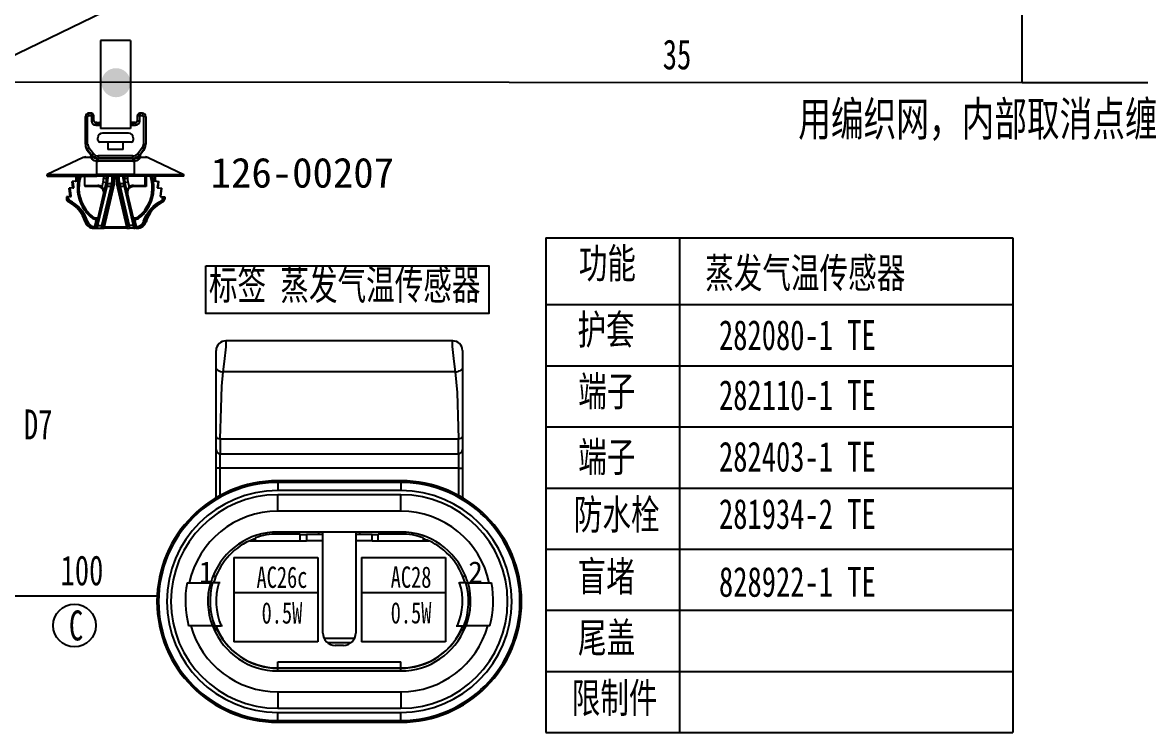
# Model space of a CAD drawing. Header units: millimetres. Extents: x 1543 to 5748, y 1576 to 2417.
# Drawn here: x 4269.2 to 4399.9, y 1934.8 to 2017.8 of the extents above; entities that cross this region are included whole.
import ezdxf

# ---------------------------------------------------------------- set-up
doc = ezdxf.new("R2010")
doc.units = ezdxf.units.MM
doc.layers.get('0').update_dxf_attribs({"lineweight": 25})
doc.layers.add('11文本层', color=255, linetype='Continuous')
for name, color, linetype, lineweight in [('1轮廓实线层', 7, 'Continuous', 50), ('2细线层', 1, 'Continuous', 25), ('6文字层', 3, 'Continuous', 25), ('_0', 7, 'Continuous', 25), ('_1轮廓实线层', 7, 'Continuous', 40), ('基本型', 7, 'Continuous', 18)]:
    doc.layers.add(name, color=color, linetype=linetype, lineweight=lineweight)
doc.styles.get("Standard").update_dxf_attribs({"font": ''})
doc.styles.add('仿宋体', font='', dxfattribs={"width": 0.7, "height": 3.5})
doc.styles.add('仿宋体GB2312', font='', dxfattribs={"width": 0.7})
doc.styles.add('标准', font='fangsong.ttf', dxfattribs={"width": 0.7, "height": 3.5})
doc.styles.get('Standard').set_extended_font_data('SimSun')
doc.styles.get('仿宋体').set_extended_font_data('SimSun')
doc.styles.get('仿宋体GB2312').set_extended_font_data('SimSun')

msp = doc.modelspace()

# ---------------------------------------------------------------- hatches: boundary and pattern name
at = {"layer": '_1轮廓实线层', "linetype": 'ByBlock', "lineweight": -2}
h = msp.add_hatch(color=0, dxfattribs=at)
h.dxf.hatch_style = 1
edge = h.paths.add_edge_path()
edge.add_ellipse((4280.14, 2010.79), major_axis=(-1.7, 0), ratio=1, start_angle=0, end_angle=360, ccw=False)

# ---------------------------------------------------------------- linework, layer by layer
for p, q in [((4278.34, 2015.74), (4278.34, 2005.42)), ((4281.84, 2015.74), (4278.34, 2015.74)), ((4281.84, 2015.74), (4281.84, 2005.42)), ((4276.57, 2003.6), (4276.57, 2006.85)), ((4276.57, 2006.85), (4276.82, 2006.85)), ((4276.82, 2003.6), (4276.82, 2006.85)), ((4276.93, 2007.21), (4276.93, 2006.96)), ((4277.26, 2007.21), (4276.93, 2007.21)), ((4276.93, 2006.96), (4277.26, 2006.96)), ((4277.26, 2006.96), (4277.26, 2007.21)), ((4277.26, 2006.96), (4277.26, 2006.34)), ((4277.55, 2006.34), (4277.55, 2006.92)), ((4282.63, 2006.92), (4282.63, 2006.34)), ((4283.24, 2007.21), (4282.92, 2007.21)), ((4282.92, 2007.21), (4282.92, 2006.96)), ((4282.92, 2006.96), (4283.24, 2006.96)), ((4282.92, 2006.34), (4282.92, 2006.96)), ((4283.24, 2007.21), (4283.24, 2006.96)), ((4283.35, 2006.85), (4283.35, 2003.6)), ((4283.61, 2006.85), (4283.35, 2006.85)), ((4283.61, 2006.85), (4283.61, 2003.6)), ((4277.55, 2006.34), (4277.26, 2006.34)), ((4277.77, 2006.12), (4277.77, 2005.83)), ((4277.88, 2006.12), (4277.77, 2006.12)), ((4277.77, 2005.83), (4278.34, 2005.83)), ((4277.88, 2006.12), (4277.88, 2006.12)), ((4277.88, 2006.12), (4277.89, 2006.12)), ((4277.88, 2006.12), (4277.89, 2006.12)), ((4277.89, 2006.12), (4278.2, 2006.12)), ((4278.34, 2005.85), (4278.2, 2006.12)), ((4278.34, 2006.12), (4278.2, 2006.12)), ((4281.84, 2005.42), (4278.34, 2005.42)), ((4281.98, 2006.12), (4281.84, 2006.12)), ((4281.98, 2006.12), (4281.84, 2005.85)), ((4281.84, 2005.83), (4282.41, 2005.83)), ((4282.28, 2006.12), (4281.98, 2006.12)), ((4282.3, 2006.12), (4282.28, 2006.12)), ((4282.28, 2006.12), (4282.3, 2006.12)), ((4282.41, 2006.12), (4282.3, 2006.12)), ((4282.3, 2006.12), (4282.3, 2006.12)), ((4282.41, 2005.83), (4282.41, 2006.12)), ((4282.63, 2006.34), (4282.92, 2006.34)), ((4278.02, 2004.06), (4278.02, 2004.36)), ((4281.61, 2004.9), (4278.57, 2004.9)), ((4282.16, 2004.36), (4282.16, 2004.06)), ((4276.57, 2003.6), (4276.57, 2003.48)), ((4276.57, 2003.6), (4276.82, 2003.6)), ((4276.57, 2003.48), (4276.57, 2003.48)), ((4276.97, 2003.16), (4276.77, 2003)), ((4276.77, 2003), (4277.3, 2002.33)), ((4276.77, 2003), (4276.77, 2002.89)), ((4276.77, 2002.89), (4277.3, 2002.22)), ((4276.77, 2002.89), (4277.3, 2002.22)), ((4276.77, 2002.89), (4276.77, 2002.89)), ((4277.5, 2002.49), (4276.97, 2003.16)), ((4279.19, 2003.84), (4278.24, 2003.84)), ((4279.19, 2003.84), (4279.19, 2002.99)), ((4280.98, 2003.84), (4279.19, 2003.84)), ((4280.98, 2002.99), (4279.19, 2002.99)), ((4280.98, 2002.99), (4280.98, 2003.84)), ((4281.94, 2003.84), (4280.98, 2003.84)), ((4283.2, 2003.16), (4282.68, 2002.49)), ((4282.88, 2002.33), (4283.4, 2003)), ((4283.4, 2002.89), (4282.88, 2002.22)), ((4283.4, 2002.89), (4282.88, 2002.22)), ((4283.4, 2003), (4283.2, 2003.16)), ((4283.35, 2003.6), (4283.61, 2003.6)), ((4283.4, 2002.89), (4283.4, 2003)), ((4283.4, 2002.89), (4283.4, 2002.89)), ((4283.61, 2003.48), (4283.61, 2003.6)), ((4283.61, 2003.48), (4283.61, 2003.48)), ((4276.3, 2002.03), (4272.11, 2000.04)), ((4277.18, 2002.03), (4276.3, 2002.03)), ((4276.61, 2002.1), (4277.09, 2002.1)), ((4277.18, 2002.03), (4277.21, 2002)), ((4277.3, 2002.33), (4277.5, 2002.49)), ((4277.3, 2002.22), (4277.3, 2002.33)), ((4277.3, 2002.22), (4277.3, 2002.22)), ((4277.91, 2000.04), (4277.91, 2001.62)), ((4278.06, 2002.22), (4278.06, 2001.96)), ((4282.12, 2002.22), (4278.06, 2002.22)), ((4278.06, 2001.89), (4278.06, 2001.96)), ((4282.12, 2001.96), (4278.06, 2001.96)), ((4278.06, 2001.61), (4278.06, 2001.89)), ((4282.12, 2001.89), (4278.06, 2001.89)), ((4282.12, 2001.61), (4278.06, 2001.61)), ((4282.12, 2001.96), (4282.12, 2002.22)), ((4282.12, 2001.96), (4282.12, 2001.89)), ((4282.12, 2001.89), (4282.12, 2001.61)), ((4282.26, 2001.62), (4282.26, 2000.04)), ((4282.68, 2002.49), (4282.88, 2002.33)), ((4282.88, 2002.33), (4282.88, 2002.22)), ((4282.88, 2002.22), (4282.88, 2002.22)), ((4282.97, 2002), (4282.99, 2002.03)), ((4283.88, 2002.03), (4282.99, 2002.03)), ((4283.09, 2002.1), (4283.43, 2002.1)), ((4283.43, 2002.1), (4283.57, 2002.1)), ((4283.88, 2002.03), (4288.07, 2000.04)), ((4272.11, 2000.04), (4277.91, 2000.04)), ((4272.11, 1999.85), (4272.11, 2000.04)), ((4277.91, 1999.85), (4277.91, 2000.04)), ((4282.26, 2000.04), (4277.91, 2000.04)), ((4282.26, 1999.85), (4282.26, 2000.04)), ((4282.26, 2000.04), (4288.07, 2000.04)), ((4288.07, 1999.85), (4288.07, 2000.04)), ((4272.11, 1999.85), (4277.91, 1999.85)), ((4275.38, 1999.29), (4275.02, 1999.24)), ((4275.02, 1999.24), (4275.13, 1999.24)), ((4275.11, 1998.51), (4275.02, 1999.24)), ((4275.55, 1999.29), (4275.13, 1999.24)), ((4275.21, 1998.58), (4275.13, 1999.24)), ((4275.38, 1999.29), (4275.48, 1999.29)), ((4275.45, 1999.85), (4275.45, 1999.36)), ((4275.54, 1999.36), (4275.45, 1999.36)), ((4275.55, 1999.29), (4275.48, 1999.29)), ((4275.54, 1999.85), (4275.54, 1999.36)), ((4275.71, 1999.39), (4275.71, 1999.85)), ((4275.71, 1999.38), (4275.71, 1999.39)), ((4275.71, 1999.38), (4275.71, 1999.38)), ((4276.5, 1998.78), (4276.5, 1999.85)), ((4276.5, 1998.78), (4278, 1998.78)), ((4276.5, 1998.78), (4276.5, 1998.64)), ((4277.85, 1994.14), (4278.91, 1998.72)), ((4282.26, 1999.85), (4277.91, 1999.85)), ((4278, 1998.78), (4278, 1998.64)), ((4278.52, 1998.6), (4278.65, 1999.17)), ((4279, 1999.08), (4278.65, 1999.17)), ((4278.7, 1999.57), (4278.7, 1999.85)), ((4279.05, 1999.57), (4278.7, 1999.57)), ((4279.92, 1998.96), (4278.76, 1993.93)), ((4278.91, 1998.72), (4278.99, 1999.05)), ((4278.99, 1999.05), (4279, 1999.08)), ((4278.99, 1999.05), (4279.13, 1999.02)), ((4279, 1999.08), (4279.14, 1999.05)), ((4279.05, 1999.57), (4279.05, 1999.85)), ((4279.05, 1999.57), (4279.2, 1999.57)), ((4279.13, 1999.02), (4279.05, 1998.66)), ((4279.14, 1999.05), (4279.13, 1999.02)), ((4279.13, 1999.02), (4279.64, 1999.02)), ((4279.2, 1999.85), (4279.2, 1999.57)), ((4279.57, 1998.66), (4279.64, 1999.02)), ((4279.64, 1999.02), (4279.64, 1999.03)), ((4279.64, 1999.03), (4279.78, 1999)), ((4279.64, 1999.02), (4279.78, 1998.99)), ((4279.7, 1999.48), (4279.7, 1999.85)), ((4279.7, 1999.48), (4279.84, 1999.48)), ((4279.78, 1998.99), (4279.7, 1998.65)), ((4279.78, 1999), (4279.78, 1998.99)), ((4279.92, 1998.96), (4279.78, 1999)), ((4279.84, 1999.85), (4279.84, 1999.48)), ((4279.98, 1999.48), (4279.84, 1999.48)), ((4279.98, 1999.85), (4279.98, 1999.48)), ((4280.2, 1999.48), (4280.2, 1999.85)), ((4280.34, 1999.48), (4280.2, 1999.48)), ((4280.39, 1999), (4280.25, 1998.96)), ((4281.42, 1993.93), (4280.25, 1998.96)), ((4280.34, 1999.48), (4280.34, 1999.85)), ((4280.34, 1999.48), (4280.48, 1999.48)), ((4280.39, 1999), (4280.53, 1999.03)), ((4280.39, 1998.99), (4280.53, 1999.02)), ((4280.39, 1998.99), (4280.39, 1999)), ((4280.47, 1998.65), (4280.39, 1998.99)), ((4280.48, 1999.85), (4280.48, 1999.48)), ((4280.53, 1999.03), (4280.53, 1999.02)), ((4280.53, 1999.02), (4281.05, 1999.02)), ((4280.53, 1999.02), (4280.61, 1998.66)), ((4280.98, 1999.57), (4280.98, 1999.85)), ((4280.98, 1999.57), (4281.12, 1999.57)), ((4281.04, 1999.05), (4281.18, 1999.08)), ((4281.05, 1999.02), (4281.04, 1999.05)), ((4281.05, 1999.02), (4281.19, 1999.05)), ((4281.12, 1998.66), (4281.05, 1999.02)), ((4281.12, 1999.85), (4281.12, 1999.57)), ((4281.48, 1999.57), (4281.12, 1999.57)), ((4281.53, 1999.17), (4281.18, 1999.08)), ((4281.18, 1999.08), (4281.19, 1999.05)), ((4281.19, 1999.05), (4281.26, 1998.72)), ((4281.26, 1998.72), (4282.33, 1994.14)), ((4281.48, 1999.85), (4281.48, 1999.57)), ((4281.53, 1999.17), (4281.66, 1998.6)), ((4282.18, 1998.78), (4283.54, 1998.78)), ((4282.18, 1998.78), (4282.18, 1998.64)), ((4288.07, 1999.85), (4282.26, 1999.85)), ((4283.54, 1998.78), (4283.54, 1999.85)), ((4283.68, 1998.64), (4283.54, 1998.78)), ((4283.68, 1999.85), (4283.68, 1998.64)), ((4284.61, 1999.85), (4284.61, 1999.3)), ((4284.61, 1999.3), (4285.05, 1999.24)), ((4284.61, 1999.3), (4284.73, 1999.3)), ((4284.73, 1999.85), (4284.73, 1999.3)), ((4284.73, 1999.3), (4285.16, 1999.24)), ((4285.05, 1999.24), (4284.96, 1998.51)), ((4285.05, 1999.24), (4285.16, 1999.24)), ((4285.07, 1998.51), (4285.16, 1999.24)), ((4274.78, 1997.5), (4274.34, 1997.44)), ((4274.42, 1997.44), (4274.34, 1997.44)), ((4274.34, 1997.44), (4274.34, 1997.19)), ((4274.42, 1997.44), (4274.42, 1997.19)), ((4274.89, 1997.5), (4274.59, 1997.46)), ((4274.59, 1997.19), (4274.59, 1997.46)), ((4275.11, 1998.51), (4274.67, 1998.46)), ((4274.67, 1998.46), (4274.77, 1998.46)), ((4274.78, 1997.5), (4274.67, 1998.46)), ((4275.22, 1998.51), (4274.77, 1998.46)), ((4274.88, 1997.57), (4274.77, 1998.46)), ((4274.78, 1997.5), (4274.89, 1997.5)), ((4274.89, 1997.5), (4274.88, 1997.57)), ((4275.11, 1998.51), (4275.22, 1998.51)), ((4275.22, 1998.51), (4275.21, 1998.58)), ((4278, 1998.64), (4276.5, 1998.64)), ((4279.05, 1998.66), (4277.99, 1994.08)), ((4278.52, 1998.6), (4278.43, 1998.49)), ((4278.5, 1994.08), (4279.57, 1998.66)), ((4279.7, 1998.65), (4278.64, 1994.07)), ((4278.7, 1997.82), (4278.69, 1997.76)), ((4279.57, 1998.66), (4279.05, 1998.66)), ((4281.53, 1994.07), (4280.47, 1998.65)), ((4281.12, 1998.66), (4280.61, 1998.66)), ((4280.61, 1998.66), (4281.67, 1994.08)), ((4282.19, 1994.08), (4281.12, 1998.66)), ((4281.48, 1997.77), (4281.47, 1997.82)), ((4281.66, 1998.6), (4281.74, 1998.49)), ((4283.68, 1998.64), (4282.18, 1998.64)), ((4284.98, 1998.51), (4284.96, 1998.51)), ((4285.07, 1998.51), (4284.96, 1998.51)), ((4284.98, 1998.51), (4285.41, 1998.46)), ((4285.07, 1998.51), (4285.51, 1998.46)), ((4285.41, 1998.46), (4285.29, 1997.5)), ((4285.31, 1997.49), (4285.29, 1997.5)), ((4285.39, 1997.5), (4285.29, 1997.5)), ((4285.31, 1997.49), (4285.59, 1997.46)), ((4285.39, 1997.5), (4285.51, 1998.46)), ((4285.39, 1997.5), (4285.83, 1997.44)), ((4285.41, 1998.46), (4285.51, 1998.46)), ((4285.59, 1997.19), (4285.59, 1997.46)), ((4285.76, 1997.44), (4285.83, 1997.44)), ((4285.76, 1997.44), (4285.76, 1997.19)), ((4285.83, 1997.44), (4285.83, 1997.19)), ((4274.42, 1997.19), (4274.34, 1997.19)), ((4274.59, 1997.19), (4274.42, 1997.19)), ((4274.61, 1996.88), (4274.54, 1996.88)), ((4274.69, 1997.03), (4274.61, 1996.88)), ((4285.49, 1997.03), (4285.57, 1996.88)), ((4285.57, 1996.88), (4285.64, 1996.88)), ((4285.76, 1997.19), (4285.59, 1997.19)), ((4285.76, 1997.19), (4285.83, 1997.19)), ((4276.43, 1995.93), (4276.57, 1996.03)), ((4277.33, 1994.97), (4277.44, 1995.11)), ((4277.67, 1993.99), (4277.86, 1994.82)), ((4277.77, 1995), (4277.94, 1995)), ((4277.77, 1994.82), (4277.77, 1995)), ((4277.86, 1994.82), (4277.77, 1994.82)), ((4277.86, 1994.82), (4277.94, 1995)), ((4277.86, 1994.82), (4278, 1994.79)), ((4282.18, 1994.79), (4282.31, 1994.82)), ((4282.24, 1995), (4282.31, 1994.82)), ((4282.24, 1995), (4282.41, 1995)), ((4282.31, 1994.82), (4282.51, 1993.99)), ((4282.41, 1994.82), (4282.31, 1994.82)), ((4282.41, 1994.82), (4282.41, 1995)), ((4282.85, 1994.97), (4282.74, 1995.11)), ((4283.75, 1995.93), (4283.6, 1996.03)), ((4283.89, 1995.31), (4283.86, 1995.27)), ((4276.64, 1994.54), (4276.52, 1994.54)), ((4276.8, 1994.59), (4276.64, 1994.54)), ((4277.7, 1993.78), (4277.54, 1993.78)), ((4277.67, 1993.99), (4277.81, 1993.96)), ((4277.67, 1993.96), (4277.81, 1993.94)), ((4277.7, 1993.78), (4277.7, 1993.87)), ((4277.7, 1993.78), (4277.95, 1993.78)), ((4277.81, 1993.96), (4277.85, 1994.14)), ((4277.81, 1993.94), (4277.81, 1993.96)), ((4277.82, 1993.87), (4277.81, 1993.88)), ((4277.93, 1993.78), (4277.95, 1993.78)), ((4277.95, 1993.78), (4277.93, 1993.78)), ((4277.99, 1994.08), (4277.95, 1993.78)), ((4277.95, 1993.78), (4278.46, 1993.78)), ((4277.99, 1994.08), (4278.5, 1994.08)), ((4278.46, 1993.78), (4278.5, 1994.08)), ((4278.47, 1993.78), (4278.76, 1993.78)), ((4278.64, 1994.07), (4278.6, 1993.9)), ((4278.76, 1993.93), (4278.6, 1993.89)), ((4278.6, 1993.9), (4278.6, 1993.89)), ((4278.76, 1993.93), (4281.42, 1993.93)), ((4278.76, 1993.78), (4278.76, 1993.93)), ((4281.42, 1993.78), (4278.76, 1993.78)), ((4281.58, 1993.89), (4281.42, 1993.93)), ((4281.42, 1993.78), (4281.42, 1993.93)), ((4281.42, 1993.78), (4281.71, 1993.78)), ((4281.57, 1993.9), (4281.53, 1994.07)), ((4282.19, 1994.08), (4281.67, 1994.08)), ((4281.67, 1994.08), (4281.71, 1993.78)), ((4282.23, 1993.78), (4281.71, 1993.78)), ((4282.23, 1993.78), (4282.19, 1994.08)), ((4282.48, 1993.78), (4282.23, 1993.78)), ((4282.25, 1993.78), (4282.23, 1993.78)), ((4282.23, 1993.78), (4282.25, 1993.78)), ((4282.33, 1994.14), (4282.37, 1993.96)), ((4282.37, 1993.96), (4282.51, 1993.99)), ((4282.37, 1993.94), (4282.51, 1993.96)), ((4282.37, 1993.94), (4282.37, 1993.96)), ((4282.48, 1993.78), (4282.48, 1993.87)), ((4282.48, 1993.78), (4282.63, 1993.78)), ((4283.37, 1994.59), (4283.54, 1994.54)), ((4283.54, 1994.54), (4283.66, 1994.54))]:
    msp.add_line(p, q)
at = {"lineweight": -3}
for p, q in [((4319.5, 1980.61), (4292.98, 1980.61)), ((4291.84, 1977.4), (4291.84, 1979.49)), ((4320.64, 1979.49), (4320.64, 1977.4)), ((4292.68, 1976.97), (4292.84, 1978.21)), ((4319.64, 1978.21), (4319.8, 1976.97)), ((4291.84, 1969.4), (4291.84, 1977.4)), ((4319.8, 1976.97), (4292.68, 1976.97)), ((4320.64, 1977.4), (4320.64, 1969.4)), ((4291.84, 1967.89), (4291.84, 1969.4)), ((4292.32, 1969.15), (4292.32, 1967.41)), ((4292.32, 1969.15), (4320.16, 1969.15)), ((4320.16, 1967.41), (4320.16, 1969.15)), ((4320.64, 1969.4), (4320.64, 1967.89)), ((4291.84, 1965.73), (4291.84, 1967.89)), ((4292.32, 1965.73), (4292.32, 1967.41)), ((4292.32, 1967.41), (4320.16, 1967.41)), ((4320.16, 1967.41), (4320.16, 1965.73)), ((4320.64, 1967.89), (4320.64, 1965.73)), ((4291.84, 1962.27), (4291.84, 1965.73)), ((4292.32, 1965.73), (4291.84, 1965.73)), ((4292.32, 1962.54), (4292.32, 1965.73)), ((4320.16, 1965.73), (4292.32, 1965.73)), ((4320.16, 1965.73), (4320.64, 1965.73)), ((4320.16, 1965.73), (4320.16, 1962.54)), ((4320.64, 1965.73), (4320.64, 1962.27)), ((4313.44, 1964.24), (4299.04, 1964.24)), ((4313.44, 1964.24), (4299.04, 1964.24)), ((4299.04, 1964.05), (4299.04, 1964.24)), ((4313.44, 1964.05), (4299.04, 1964.05)), ((4299.04, 1964.05), (4299.04, 1963.09)), ((4313.44, 1964.05), (4313.44, 1964.24)), ((4313.44, 1964.05), (4313.44, 1963.09)), ((4313.44, 1963.09), (4299.04, 1963.09)), ((4313.44, 1962.61), (4299.04, 1962.61)), ((4299.04, 1960.69), (4299.04, 1962.61)), ((4313.44, 1960.69), (4313.44, 1962.61)), ((4313.44, 1960.69), (4299.04, 1960.69)), ((4303.84, 1958.25), (4299.04, 1958.25)), ((4299.04, 1958.25), (4299.04, 1958.02)), ((4308.64, 1958.25), (4303.84, 1958.25)), ((4303.84, 1957.96), (4303.84, 1958.25)), ((4304.32, 1957.96), (4304.32, 1958.25)), ((4308.16, 1958.25), (4308.16, 1946.43)), ((4313.44, 1958.25), (4308.64, 1958.25)), ((4308.64, 1957.96), (4308.64, 1958.25)), ((4313.44, 1958.25), (4313.44, 1958.02)), ((4295.77, 1957.24), (4299.04, 1957.24)), ((4296.4, 1957.57), (4296.4, 1957.47)), ((4296.4, 1957.47), (4296.4, 1957.24)), ((4301.68, 1958.02), (4299.04, 1958.02)), ((4299.04, 1957.24), (4302.4, 1957.24)), ((4301.68, 1957.93), (4301.68, 1958.02)), ((4302.4, 1957.93), (4301.68, 1957.93)), ((4301.68, 1957.24), (4301.68, 1957.93)), ((4304.32, 1957.96), (4302.4, 1957.96)), ((4302.4, 1957.96), (4302.4, 1957.24)), ((4304.32, 1957.24), (4302.4, 1957.24)), ((4304.32, 1957.24), (4304.32, 1957.96)), ((4304.32, 1946.44), (4304.32, 1957.24)), ((4308.16, 1957.96), (4308.16, 1957.24)), ((4310.08, 1957.96), (4308.16, 1957.96)), ((4310.08, 1957.24), (4308.16, 1957.24)), ((4308.16, 1957.24), (4308.16, 1946.44)), ((4310.08, 1957.24), (4310.08, 1957.96)), ((4310.8, 1957.93), (4310.08, 1957.93)), ((4310.08, 1957.24), (4313.44, 1957.24)), ((4310.8, 1957.93), (4310.8, 1958.02)), ((4313.44, 1958.02), (4310.8, 1958.02)), ((4310.8, 1957.24), (4310.8, 1957.93)), ((4313.44, 1957.24), (4316.71, 1957.24)), ((4316.08, 1957.47), (4316.08, 1957.57)), ((4316.08, 1957.24), (4316.08, 1957.47)), ((4291.79, 1953.04), (4291.46, 1953.04)), ((4321.02, 1953.04), (4320.69, 1953.04)), ((4288.46, 1952.32), (4291.17, 1952.32)), ((4291.17, 1952.32), (4291.43, 1952.32)), ((4292.17, 1952.32), (4291.43, 1952.32)), ((4292.3, 1952.32), (4292.17, 1952.32)), ((4320.18, 1952.32), (4320.31, 1952.32)), ((4321.05, 1952.32), (4320.31, 1952.32)), ((4321.05, 1952.32), (4321.31, 1952.32)), ((4321.31, 1952.32), (4324.02, 1952.32)), ((4291.41, 1947.28), (4288.63, 1947.28)), ((4291.67, 1947.28), (4291.41, 1947.28)), ((4291.84, 1947.16), (4291.48, 1947.16)), ((4291.67, 1947.28), (4292.44, 1947.28)), ((4292.05, 1946.68), (4292.06, 1946.68)), ((4292.57, 1947.28), (4292.44, 1947.28)), ((4319.91, 1947.28), (4320.04, 1947.28)), ((4320.04, 1947.28), (4320.81, 1947.28)), ((4320.64, 1947.16), (4321, 1947.16)), ((4321.08, 1947.28), (4320.81, 1947.28)), ((4323.85, 1947.28), (4321.08, 1947.28)), ((4308.02, 1945.81), (4304.47, 1945.81)), ((4304.85, 1945.33), (4307.64, 1945.33)), ((4306.72, 1945), (4305.76, 1945)), ((4299.04, 1943.08), (4313.44, 1943.08)), ((4299.04, 1942.36), (4299.04, 1943.08)), ((4313.44, 1942.36), (4313.44, 1943.08)), ((4299.04, 1942.36), (4313.44, 1942.36)), ((4299.04, 1942.33), (4313.44, 1942.33)), ((4299.04, 1942.02), (4299.04, 1942.33)), ((4299.04, 1942.02), (4313.44, 1942.02)), ((4313.44, 1942.02), (4313.44, 1942.33)), ((4299.04, 1939.57), (4313.44, 1939.57)), ((4299.04, 1939.57), (4299.04, 1937.65)), ((4313.44, 1939.57), (4313.44, 1937.65)), ((4299.04, 1937.65), (4313.44, 1937.65)), ((4299.04, 1937.17), (4313.44, 1937.17)), ((4299.04, 1936.21), (4299.04, 1937.17)), ((4299.04, 1936.21), (4313.44, 1936.21)), ((4299.04, 1936.21), (4299.04, 1936.02)), ((4299.04, 1936.02), (4313.44, 1936.02)), ((4299.04, 1936.02), (4313.44, 1936.02)), ((4313.44, 1936.21), (4313.44, 1937.17)), ((4313.44, 1936.21), (4313.44, 1936.02))]:
    msp.add_line(p, q, dxfattribs=at)
for points in [[(4277.26, 2006.96), (4277.45, 2006.95), (4277.52, 2006.94), (4277.54, 2006.93), (4277.55, 2006.93), (4277.55, 2006.92), (4277.55, 2006.92)], [(4282.63, 2006.92), (4282.63, 2006.93), (4282.63, 2006.93), (4282.64, 2006.93), (4282.66, 2006.94), (4282.92, 2006.96)], [(4277.88, 2006.12), (4277.95, 2006.07), (4278.34, 2005.84)], [(4281.84, 2005.84), (4282.27, 2006.1), (4282.3, 2006.12)], [(4277.09, 2002.1), (4277.09, 2002.1), (4277.11, 2002.1), (4277.18, 2002.03)], [(4277.18, 2002.03), (4277.26, 2002.08), (4277.29, 2002.15), (4277.28, 2002.23), (4277.27, 2002.25)], [(4277.21, 2002), (4277.28, 2002.04), (4277.32, 2002.12), (4277.31, 2002.2), (4277.3, 2002.22)], [(4277.34, 2002.16), (4277.37, 2002.09), (4277.35, 2002), (4277.29, 2001.94), (4277.26, 2001.93)], [(4277.38, 2002.13), (4277.41, 2002.05), (4277.39, 2001.97), (4277.32, 2001.9), (4277.3, 2001.89)], [(4277.91, 2001.62), (4277.92, 2001.64), (4277.94, 2001.7), (4277.95, 2001.82), (4277.95, 2001.87), (4277.94, 2001.89), (4277.93, 2001.89), (4277.93, 2001.89)], [(4282.25, 2001.89), (4282.24, 2001.89), (4282.23, 2001.88), (4282.23, 2001.79), (4282.24, 2001.67), (4282.26, 2001.62)], [(4282.88, 2001.89), (4282.8, 2001.94), (4282.77, 2002.03), (4282.78, 2002.11), (4282.8, 2002.13)], [(4282.92, 2001.93), (4282.84, 2001.98), (4282.8, 2002.06), (4282.82, 2002.14), (4282.83, 2002.16)], [(4282.97, 2002), (4282.9, 2002.04), (4282.86, 2002.12), (4282.87, 2002.2), (4282.88, 2002.22)], [(4282.91, 2002.25), (4282.88, 2002.18), (4282.9, 2002.1), (4282.99, 2002.03)], [(4283.09, 2002.1), (4283.08, 2002.1), (4283.07, 2002.09), (4282.99, 2002.03)], [(4275.71, 1999.38), (4275.58, 1999.3), (4275.55, 1999.29)], [(4278.52, 1998.6), (4278.63, 1998.45), (4278.71, 1998.19)], [(4281.47, 1998.19), (4281.52, 1998.39), (4281.66, 1998.6)], [(4274.61, 1996.88), (4275.04, 1996.63), (4275.43, 1996.34), (4275.87, 1995.89), (4276.23, 1995.42), (4276.46, 1994.99), (4276.64, 1994.54)], [(4276.8, 1994.59), (4276.66, 1994.97), (4276.48, 1995.34), (4276.25, 1995.69), (4276, 1996.02), (4275.71, 1996.32), (4275.39, 1996.59), (4275.05, 1996.83), (4274.69, 1997.03)], [(4283.37, 1994.59), (4283.52, 1994.97), (4283.7, 1995.34), (4283.92, 1995.69), (4284.18, 1996.02), (4284.47, 1996.32), (4284.78, 1996.59), (4285.13, 1996.83), (4285.49, 1997.03)], [(4276.64, 1994.54), (4276.76, 1994.28), (4276.94, 1994.07), (4277.11, 1993.95), (4277.29, 1993.86), (4277.49, 1993.8), (4277.7, 1993.78)], [(4283.54, 1994.54), (4283.47, 1994.38), (4283.38, 1994.23), (4283.26, 1994.1), (4283.13, 1993.98), (4282.82, 1993.83), (4282.48, 1993.78)]]:
    msp.add_lwpolyline(points)
for points in [[(4292.84, 1978.21), (4293.03, 1979.89), (4293.02, 1980.53), (4293.01, 1980.58), (4293, 1980.6), (4292.99, 1980.6), (4292.98, 1980.61)], [(4319.5, 1980.61), (4319.49, 1980.6), (4319.49, 1980.6), (4319.48, 1980.59), (4319.47, 1980.55), (4319.45, 1980.45), (4319.45, 1979.95), (4319.64, 1978.21)], [(4292.32, 1969.15), (4292.43, 1972.75), (4292.5, 1975.3), (4292.68, 1976.97)], [(4319.8, 1976.97), (4320.01, 1974.57), (4320.14, 1970.51), (4320.16, 1969.15)]]:
    msp.add_lwpolyline(points, dxfattribs=at)
for centre, radius, start, end in [((4276.93, 2006.85), 0.363, 90, 180), ((4276.93, 2006.85), 0.109, 90, 180), ((4277.26, 2006.92), 0.29, 56.1469, 90), ((4277.26, 2006.92), 0.291, 34.6674, 56.1281), ((4277.26, 2006.92), 0.29, 14.1414, 34.6326), ((4277.27, 2006.92), 0.284, 359.9466, 14.3458), ((4282.91, 2006.92), 0.284, 165.6542, 180.0534), ((4282.92, 2006.92), 0.29, 145.3673, 165.8586), ((4282.92, 2006.92), 0.291, 123.8719, 145.3325), ((4282.92, 2006.92), 0.29, 90, 123.8531), ((4283.24, 2006.85), 0.363, 360, 90), ((4283.24, 2006.85), 0.109, 0.0251, 89.9797), ((4277.77, 2006.34), 0.508, 180, 270), ((4277.77, 2006.34), 0.218, 180, 270), ((4282.41, 2006.34), 0.508, 270.0001, 359.9999), ((4282.41, 2006.34), 0.218, 270, 360), ((4278.57, 2004.36), 0.544, 90, 180), ((4278.24, 2004.06), 0.218, 180, 270), ((4281.61, 2004.36), 0.544, 360, 90), ((4281.94, 2004.06), 0.218, 270, 360), ((4277.53, 2003.6), 0.965, 179.9977, 217.9786), ((4277.53, 2003.48), 0.964, 180, 218), ((4277.54, 2003.6), 0.712, 179.9958, 217.9543), ((4282.64, 2003.6), 0.712, 322.0459, 0.004), ((4282.64, 2003.6), 0.965, 322.0214, 0.0023), ((4282.64, 2003.48), 0.964, 322, 360), ((4276.61, 2001.38), 0.725, 90, 115.4), ((4277.09, 2002.25), 0.145, 270, 38), ((4278, 2002.57), 0.982, 215.8251, 220.6376), ((4277.61, 2002.23), 0.458, 220.7065, 227.714), ((4278.06, 2002.93), 0.964, 217.9781, 269.9907), ((4278.06, 2002.81), 0.964, 218, 222.3843), ((4278.03, 2002.72), 1.11, 228.4207, 263.689), ((4277.64, 2002.44), 0.405, 222.4784, 229.5349), ((4278.04, 2002.93), 1.04, 230.3384, 263.9136), ((4278.06, 2002.93), 0.71, 217.9496, 269.9846), ((4278.06, 2002.85), 1.24, 263.322, 269.964), ((4278.06, 2002.97), 1.08, 263.3902, 270.0033), ((4282.12, 2002.93), 0.71, 270.0155, 322.0504), ((4282.12, 2002.93), 0.964, 270.0093, 322.0219), ((4282.12, 2002.97), 1.08, 269.9967, 276.6097), ((4282.12, 2002.84), 1.23, 270.0011, 276.7136), ((4282.14, 2002.93), 1.04, 276.0838, 309.6639), ((4282.14, 2002.72), 1.11, 276.2924, 311.5889), ((4282.53, 2002.44), 0.405, 310.466, 317.5217), ((4282.12, 2002.81), 0.964, 317.6158, 322), ((4282.57, 2002.23), 0.458, 312.2836, 319.2965), ((4282.17, 2002.58), 0.989, 319.3788, 324.16), ((4283.09, 2002.25), 0.145, 142, 270), ((4283.57, 2001.38), 0.725, 64.6, 89.9992), ((4275.38, 1999.36), 0.0714, 277, 360), ((4275.35, 2001.32), 1.97, 275.4376, 280.5635), ((4280.09, 1998.49), 4.47, 168.4491, 214.9649), ((4280.09, 1998.49), 4.47, 162.1992, 168.3867), ((4280.09, 1998.49), 4.29, 161.4319, 214.9649), ((4278, 1997.93), 0.857, 52.3307, 90), ((4276.91, 1999.57), 1.78, 346.955, 360), ((4276.91, 1999.57), 2.14, 346.955, 360), ((4276.91, 1999.57), 2.28, 346.955, 360), ((4277.7, 1999.48), 2, 346.955, 360), ((4277.7, 1999.48), 2.14, 346.955, 360), ((4277.7, 1999.48), 2.28, 346.955, 360), ((4282.48, 1999.48), 2.28, 180, 193.045), ((4282.48, 1999.48), 2.14, 180, 193.045), ((4282.48, 1999.48), 2, 180, 193.045), ((4283.27, 1999.57), 2.28, 180, 193.045), ((4283.27, 1999.57), 2.14, 180, 193.045), ((4283.27, 1999.57), 1.78, 180, 193.045), ((4282.18, 1997.93), 0.857, 90, 127.6693), ((4280.09, 1998.49), 4.29, 325.0351, 18.5681), ((4280.09, 1998.49), 4.47, 325.0351, 17.8008), ((4274.14, 2000.89), 3.46, 274.5587, 277.4919), ((4278, 1997.93), 0.714, 31.6334, 90), ((4278, 1997.93), 0.712, 0.0446, 31.7328), ((4278, 1997.93), 0.714, 346.955, 0.0267), ((4277.56, 1998.03), 1.17, 349.7283, 358.1592), ((4277.66, 1998.03), 1.07, 358.0537, 8.6562), ((4282.57, 1998.03), 1.12, 171.5911, 190.4972), ((4282.17, 1997.93), 0.709, 148.2087, 180.0847), ((4282.18, 1997.93), 0.714, 180, 193.045), ((4282.18, 1997.93), 0.714, 90, 148.5936), ((4282.19, 1997.9), 0.738, 94.4835, 122.5962), ((4286.02, 2000.72), 3.29, 262.4109, 265.4978), ((4274.7, 1997.19), 0.357, 180, 243.2008), ((4274.77, 1997.19), 0.357, 180.0103, 243.2116), ((4272.77, 1993.37), 3.93, 17.2694, 63.2008), ((4274.77, 1997.2), 0.18, 180.4732, 243.4343), ((4287.41, 1993.37), 3.93, 116.7992, 162.7306), ((4287.35, 1993.27), 4.02, 135.7331, 138.9807), ((4287.37, 1993.26), 4.04, 127.6939, 135.7343), ((4287.37, 1993.25), 4.05, 121.9865, 127.6961), ((4287.37, 1993.26), 4.04, 116.4686, 121.9834), ((4285.41, 1997.2), 0.18, 296.5657, 359.5268), ((4285.4, 1997.19), 0.357, 296.795, 359.9845), ((4285.48, 1997.19), 0.357, 296.7992, 360), ((4280.15, 1998.53), 4.54, 214.9649, 231.5743), ((4280.15, 1998.53), 4.36, 214.9649, 231.5743), ((4277.77, 1995.53), 0.714, 231.5743, 270), ((4277.77, 1995.53), 0.535, 231.5743, 270), ((4277.94, 1995.14), 0.144, 270.1416, 342.4223), ((4282.24, 1995.14), 0.144, 197.5777, 269.8584), ((4282.41, 1995.53), 0.535, 270, 308.4257), ((4282.41, 1995.53), 0.714, 270, 308.4257), ((4280.03, 1998.53), 4.36, 308.4257, 325.0351), ((4280.03, 1998.53), 4.54, 308.4257, 325.0351), ((4287.25, 1993.33), 3.9, 150.3029, 162.0322), ((4287.34, 1993.28), 4, 138.9724, 149.5441), ((4277.54, 1994.85), 1.07, 197.2694, 270), ((4277.6, 1994.84), 0.834, 197.3217, 220.654), ((4277.67, 1994.88), 0.915, 220.034, 249.9287), ((4277.69, 1994.89), 0.927, 248.978, 268.7313), ((4277.77, 1993.95), 0.11, 172.0498, 225.2721), ((4277.95, 1993.93), 0.286, 166.955, 172.7242), ((4277.88, 1994.06), 0.271, 226.7102, 255.893), ((4277.95, 1993.93), 0.143, 164.6311, 269.9767), ((4277.94, 1994.24), 0.459, 253.8694, 268.3565), ((4277.95, 1993.93), 0.143, 226.7405, 250.2509), ((4278.46, 1993.93), 0.143, 270.0406, 349.2529), ((4281.71, 1993.93), 0.143, 190.7471, 269.9594), ((4282.23, 1993.93), 0.143, 270.0233, 15.3689), ((4282.23, 1994.25), 0.471, 271.8423, 285.9519), ((4282.23, 1993.93), 0.143, 289.6276, 313.4081), ((4282.27, 1994.1), 0.312, 286.1819, 311.4848), ((4282.4, 1993.95), 0.11, 314.7436, 7.951), ((4282.49, 1994.89), 0.927, 271.2687, 291.022), ((4282.23, 1993.93), 0.286, 7.2758, 13.045), ((4282.63, 1994.85), 1.07, 270, 342.7306), ((4282.51, 1994.88), 0.915, 290.0713, 319.966), ((4282.58, 1994.84), 0.834, 319.346, 342.6783)]:
    msp.add_arc(centre, radius, start, end)
for centre, radius, start, end in [((4292.97, 1979.47), 1.13, 89.4235, 179.4215), ((4319.51, 1979.47), 1.13, 0.5785, 90.5791), ((4292.32, 1967.89), 0.48, 180, 270), ((4320.16, 1967.89), 0.48, 270, 0), ((4299.04, 1950.13), 14.11, 90, 270), ((4299.04, 1950.13), 14.11, 90, 270), ((4299.04, 1950.13), 13.92, 90, 270), ((4313.44, 1950.13), 14.11, 270, 90), ((4313.44, 1950.13), 14.11, 270, 90), ((4313.44, 1950.13), 13.92, 270, 90), ((4299.04, 1950.13), 12.96, 90, 270), ((4299.04, 1950.13), 12.48, 90, 270), ((4313.44, 1950.13), 12.96, 270, 90), ((4313.44, 1950.13), 12.48, 270, 90), ((4299.04, 1950.13), 10.56, 90, 168.064), ((4313.44, 1950.13), 10.56, 11.936, 90), ((4299.04, 1950.13), 8.12, 90, 159.0336), ((4313.44, 1950.13), 8.12, 20.9664, 90), ((4299.04, 1950.16), 7.8, 114.8116, 163.9234), ((4299.04, 1950.13), 7.8, 109.7832, 114.3881), ((4299.04, 1950.13), 7.89, 90, 109.5462), ((4313.44, 1950.13), 7.89, 70.4538, 90), ((4313.44, 1950.13), 7.8, 65.6119, 70.2168), ((4313.44, 1950.16), 7.8, 16.0766, 65.1884), ((4299.04, 1950.13), 8.12, 159.0336, 164.389), ((4313.44, 1950.13), 8.12, 15.611, 20.9664), ((4299.04, 1950.16), 10.8, 168.463, 195.466), ((4299.04, 1950.16), 8.16, 164.6505, 200.6673), ((4299.04, 1950.16), 7.91, 164.1531, 201.3516), ((4299.04, 1950.16), 7.2, 162.5485, 203.5697), ((4313.44, 1950.16), 7.2, 336.4303, 17.4515), ((4313.44, 1950.16), 7.91, 338.6484, 15.8469), ((4313.44, 1950.16), 8.16, 339.3327, 15.3495), ((4313.44, 1950.16), 10.8, 344.534, 11.537), ((4299.04, 1950.13), 10.56, 195.6913, 270), ((4299.04, 1950.13), 8.12, 200.604, 201.6007), ((4299.04, 1950.13), 8.12, 201.6007, 270), ((4300.75, 1957.52), 13.9, 228.2592, 231.2478), ((4299.04, 1950.16), 7.8, 201.6682, 270), ((4299.04, 1950.13), 7.8, 206.3004, 270), ((4305.76, 1946.44), 1.44, 180, 270), ((4306.72, 1946.44), 1.44, 270, 0), ((4313.44, 1950.13), 10.56, 270, 344.3087), ((4313.44, 1950.16), 7.8, 270, 338.3318), ((4313.44, 1950.13), 8.12, 270, 338.3993), ((4313.44, 1950.13), 7.8, 270, 333.6996), ((4311.73, 1957.52), 13.9, 308.7522, 311.7408), ((4313.44, 1950.13), 8.12, 338.3993, 339.396)]:
    msp.add_arc(centre, radius, start, end, dxfattribs=at)
for centre, major_axis, ratio, start_param, end_param in [((4277.53, 2003.48), (0.964, 0), 0.99863, 3.141593, 3.804818), ((4282.64, 2003.48), (-0.964, 0), 0.99863, 2.478368, 3.141593), ((4278.06, 2002.81), (-0.964, 0), 0.99863, 0.663225, 0.793412), ((4282.12, 2002.81), (-0.964, 0), 0.99863, 2.348183, 2.478368), ((4275.47, 1999.36), (0, -0.0714), 0.980728, 0.122173, 1.570796), ((4279.05, 1998.69), (-0.139, 0.032), 0.163182, 0, 1.608587), ((4281.12, 1998.69), (-0.139, -0.032), 0.163182, 1.533006, 3.141593), ((4279.57, 1998.69), (-0.139, 0.032), 0.163182, 1.608587, 3.141593), ((4280.61, 1998.69), (-0.139, -0.032), 0.163182, 6.283185, 7.816191), ((4277.7, 1993.79), (0.126, 0.067), 0.480211, 0, 1.322243), ((4277.99, 1994.1), (-0.139, 0.032), 0.163182, 0, 1.608587), ((4278.5, 1994.1), (-0.139, 0.032), 0.163182, 1.608587, 3.141593), ((4281.67, 1994.1), (-0.139, -0.032), 0.163182, 6.283185, 7.816191), ((4282.19, 1994.1), (-0.139, -0.032), 0.163182, 1.533006, 3.141593), ((4282.48, 1993.79), (0.126, -0.067), 0.480211, 1.81935, 3.141593)]:
    msp.add_ellipse(centre, major_axis=major_axis, ratio=ratio, start_param=start_param, end_param=end_param)
for centre, major_axis, ratio, start_param, end_param in [((4292.66, 1977.29), (0.82, -0.133), 0.376036, 3.202665, 4.796082), ((4319.82, 1977.29), (0.82, 0.133), 0.376036, 4.628696, 6.222113), ((4292.32, 1969.4), (0.48, 0), 0.515038, 3.141593, 4.712389), ((4320.16, 1969.4), (0.48, 0), 0.515038, 4.712389, 6.283185)]:
    msp.add_ellipse(centre, major_axis=major_axis, ratio=ratio, start_param=start_param, end_param=end_param, dxfattribs=at)
at = {"layer": '11文本层', "lineweight": -3}
for p, q in [((4330.39, 1992.65), (4330.39, 1984.85)), ((4330.39, 1992.65), (4345.99, 1992.65)), ((4345.99, 1992.65), (4345.99, 1934.8)), ((4345.99, 1992.65), (4384.99, 1992.65)), ((4384.99, 1992.65), (4384.99, 1934.8)), ((4384.99, 1992.65), (4384.99, 1984.85)), ((4330.39, 1984.85), (4384.99, 1984.85)), ((4330.39, 1984.85), (4330.39, 1977.7)), ((4330.39, 1977.7), (4384.99, 1977.7)), ((4330.39, 1977.7), (4330.39, 1970.55)), ((4330.39, 1970.55), (4384.99, 1970.55)), ((4330.39, 1970.55), (4330.39, 1963.4)), ((4330.39, 1963.4), (4384.99, 1963.4)), ((4330.39, 1963.4), (4330.39, 1956.25)), ((4330.39, 1956.25), (4384.99, 1956.25)), ((4330.39, 1956.25), (4330.39, 1949.1)), ((4330.39, 1949.1), (4384.99, 1949.1)), ((4330.39, 1949.1), (4330.39, 1934.8)), ((4330.39, 1941.95), (4384.99, 1941.95)), ((4330.39, 1934.8), (4384.99, 1934.8))]:
    msp.add_line(p, q, dxfattribs=at)
at = {"layer": '1轮廓实线层', "lineweight": -2}
for p, q in [((4386.06, 2010.83), (4386.06, 2250.24)), ((4261.79, 2010.89), (4336.72, 2047.31))]:
    msp.add_line(p, q, dxfattribs=at)
at = {"layer": '1轮廓实线层', "lineweight": -3}
for p, q in [((4261.79, 2010.89), (4386.06, 2010.83)), ((4386.06, 2010.83), (4576.3, 2010.83))]:
    msp.add_line(p, q, dxfattribs=at)
at = {"layer": '1轮廓实线层', "lineweight": -2}
msp.add_lwpolyline([(4290.63, 1989.39), (4323.71, 1989.39), (4323.71, 1983.79), (4290.63, 1983.79)], close=True, dxfattribs=at)
at = {"layer": '_0', "lineweight": -3}
msp.add_line((4261.79, 1950.8), (4284.95, 1950.8), dxfattribs=at)
at = {"layer": '_0', "color": 1}
msp.add_circle((4275.29, 1947.32), 2.5, dxfattribs=at)
at = {"layer": '基本型', "lineweight": -3}
for p, q in [((4293.9, 1955.26), (4303.73, 1955.26)), ((4293.9, 1955.26), (4293.9, 1945.43)), ((4303.73, 1955.26), (4303.73, 1945.43)), ((4308.83, 1955.26), (4318.66, 1955.26)), ((4308.83, 1955.26), (4308.83, 1945.43)), ((4318.66, 1955.26), (4318.66, 1945.43)), ((4303.73, 1951.16), (4293.9, 1951.16)), ((4318.66, 1951.16), (4308.83, 1951.16)), ((4303.73, 1945.43), (4293.9, 1945.43)), ((4318.66, 1945.43), (4308.83, 1945.43))]:
    msp.add_line(p, q, dxfattribs=at)

# ---------------------------------------------------------------- texts
at = {"char_height": 2.5, "width": 6.2163, "attachment_point": 1, "style": '标准'}
for s, insert in [('\\pxqc;AC26c\\P0.5W', (4296.43, 1954.22)), ('\\pxqc;AC28\\P0.5W', (4311.52, 1954.23))]:
    msp.add_mtext(s, dxfattribs=dict(at, insert=insert))
at = {"layer": '11文本层', "lineweight": -3, "style": '标准', "width": 0.7}
for s, p in [('功能', (4334.23, 1987.92)), ('护套', (4334.08, 1980.18)), ('端子', (4334.16, 1972.97)), ('端子', (4334.16, 1965.3)), ('防水栓', (4333.65, 1958.56)), ('盲堵', (4334.1, 1951.31)), ('尾盖', (4334.14, 1944.16)), ('限制件', (4333.41, 1937.11))]:
    msp.add_text(s, height=3.5, dxfattribs=at).set_placement(p)
at = {"layer": '11文本层', "color": 2, "insert": (4359.89, 2008.56), "char_height": 4, "width": 46.931, "attachment_point": 1, "style": '标准'}
msp.add_mtext('用编织网，内部取消点缠', dxfattribs=at)
at = {"layer": '11文本层', "insert": (4291, 1988.92), "char_height": 3.5, "width": 36.6816, "attachment_point": 1, "style": '标准'}
msp.add_mtext('标签 蒸发气温传感器', dxfattribs=at)
at = {"layer": '11文本层', "lineweight": -3, "char_height": 3.5, "width": 30.6499, "attachment_point": 1, "style": '标准'}
for s, insert in [('{\\C7;282080-1 TE}', (4350.62, 1983.03)), ('{\\C7;282110-1 TE}', (4350.62, 1976.01)), ('{\\C7;282403-1 TE}', (4350.62, 1968.82)), ('{\\C7;281934-2 TE}', (4350.62, 1962.12)), ('{\\C7;828922-1 TE}', (4350.62, 1954.18))]:
    msp.add_mtext(s, dxfattribs=dict(at, insert=insert))
at = {"layer": '1轮廓实线层', "lineweight": 0, "insert": (4269.38, 1972.58), "char_height": 3.5, "attachment_point": 1, "style": '仿宋体'}
msp.add_mtext('D7', dxfattribs=at)
at = {"layer": '2细线层', "color": 0, "lineweight": -3, "style": '标准', "width": 0.7}
msp.add_text('蒸发气温传感器', height=3.5, dxfattribs=at).set_placement((4349.01, 1986.8))
at = {"layer": '6文字层', "lineweight": -2, "char_height": 2.5, "width": 1.4371, "attachment_point": 1}
for s, insert in [('1', (4289.84, 1954.82)), ('2', (4321.32, 1954.82))]:
    msp.add_mtext(s, dxfattribs=dict(at, insert=insert))
at = {"layer": '_0', "color": 1, "char_height": 3.5, "attachment_point": 1}
for s, insert, width, style in [('35', (4344.05, 2015.85), 5.9278, '仿宋体'), ('100', (4273.66, 1955.52), 5.9278, '仿宋体'), ('C', (4274.64, 1949.08), 2.4249, '仿宋体GB2312')]:
    msp.add_mtext(s, dxfattribs=dict(at, insert=insert, width=width, style=style))
at = {"layer": '_0', "lineweight": -2, "insert": (4291.21, 2002.02), "char_height": 3.5, "width": 22.9655, "attachment_point": 1}
msp.add_mtext('{\\fFangSong_GB2312|b0|i0|c134|p2;126-00207}', dxfattribs=at)

doc.saveas('drawing.dxf')
